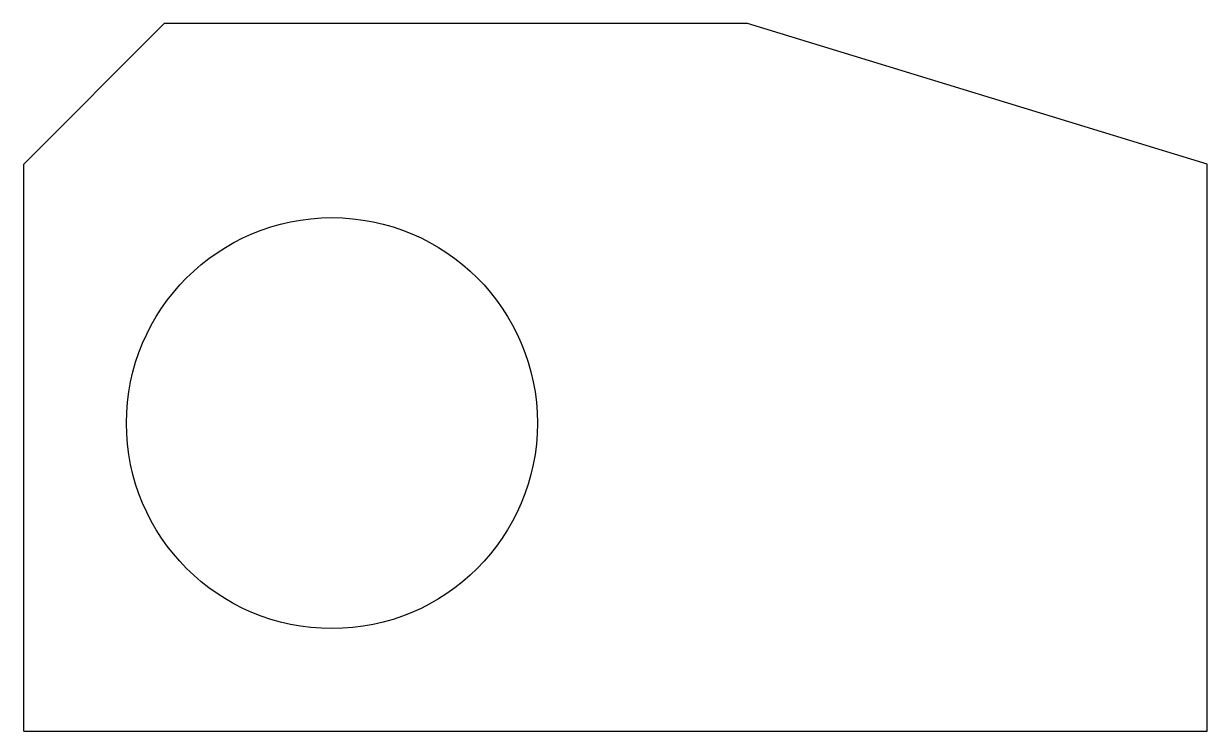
# Model space of a CAD drawing. Header units: millimetres. Extents: x 2000 to 2288, y 750 to 922.
import ezdxf

# ---------------------------------------------------------------- set-up
doc = ezdxf.new("R2010")
doc.units = ezdxf.units.MM

msp = doc.modelspace()

# ---------------------------------------------------------------- linework, layer by layer
for p, q in [((2000, 888), (2034.21, 922.21)), ((2176.11, 922.21), (2034.21, 922.21)), ((2288, 888), (2176.11, 922.21)), ((2000, 750), (2000, 888)), ((2288, 750), (2288, 888)), ((2000, 750), (2288, 750))]:
    msp.add_line(p, q)
msp.add_circle((2075, 825), 50)

doc.saveas('drawing.dxf')
